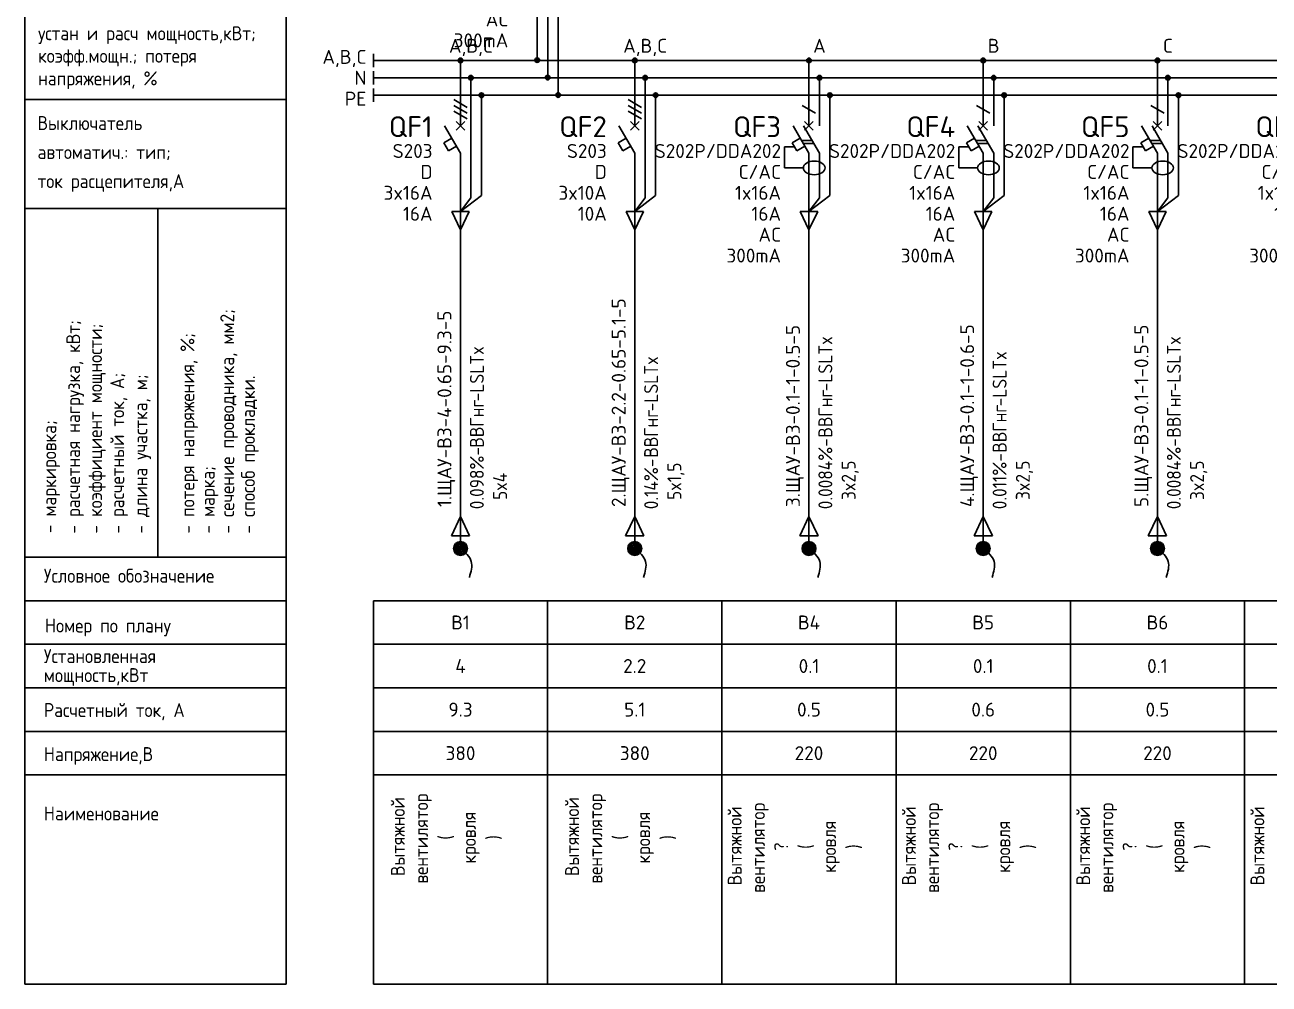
# Model space of a CAD drawing. Header units: millimetres. Extents: x -100 to 776, y -1250 to 875.
# Drawn here: x 0 to 178.5, y -1250 to -1112.4 of the extents above; entities that cross this region are included whole.
import ezdxf
from ezdxf.enums import TextEntityAlignment as Align

# ---------------------------------------------------------------- set-up
doc = ezdxf.new("R2010")
doc.units = ezdxf.units.MM
for name, color, linetype in [('Автомат защитный', 7, 'Continuous'), ('Принципиальная схема КТП -для ОДНОЛИНЕЙКИ', 7, 'Continuous'), ('ПРОВОДНИКИ', 7, 'Continuous'), ('ТЕРМОРЕЛЕ', 7, 'Continuous')]:
    doc.layers.add(name, color=color, linetype=linetype)
doc.layers.add('ЭС АВ', color=7, linetype='Continuous', lineweight=18)
doc.layers.add('ЭС рамка', color=7, linetype='Continuous', lineweight=18)
doc.styles.add('GOST A', font='isocpeur.ttf', dxfattribs={"width": 0.9})

# ---------------------------------------------------------------- blocks, each defined once
blk = doc.blocks.new('Table1')
at = {"lineweight": 30}
for p, q in [((37.5, 130), (37.5, 142.5)), ((37.5, 111.25), (37.5, 130)), ((37.5, 126.88), (0, 126.88)), ((0, 111.25), (0, 125.61)), ((0, 61.25), (0, 111.25)), ((0, 111.25), (37.5, 111.25)), ((37.5, 61.25), (0, 61.25)), ((37.5, 55), (0, 55)), ((37.5, 48.75), (0, 48.75)), ((37.5, 42.5), (0, 42.5)), ((37.5, 36.25), (0, 36.25)), ((37.5, 30), (0, 30))]:
    blk.add_line(p, q, dxfattribs=at)
at = {"layer": 'ЭС рамка', "lineweight": 30}
for p, q in [((0, 0), (0, 209.34)), ((37.5, 209.34), (37.5, 0)), ((19.09, 61.25), (19.09, 111.25)), ((37.5, 0), (0, 0))]:
    blk.add_line(p, q, dxfattribs=at)
at = {"layer": 'ЭС рамка', "style": 'GOST A', "width": 0.9}
for s, p in [('устан и расч мощность,кВт; ', (1.9, 135.39)), ('коэфф.мощн.; потеря ', (1.9, 132.16)), ('напряжения, %', (1.9, 128.92)), ('Выключатель', (1.81, 122.51)), ('автоматич.: тип;', (1.81, 118.35)), ('ток расцепителя,А', (1.81, 114.18)), ('Условное обозначение', (2.72, 57.58)), ('Номер по плану', (2.88, 50.43)), ('Установленная', (2.72, 46.05)), ('мощность,кВт', (2.72, 43.32)), ('Расчетный ток, А', (2.72, 38.31)), ('Напряжение,В', (2.72, 31.99)), ('Наименование', (2.72, 23.47))]:
    blk.add_text(s, height=2, dxfattribs=at).set_placement(p)
for s, p in [(' - сечение проводника, мм2;', (30.03, 63.48)), (' - расчетная нагрузка, кВт;', (7.93, 63.48)), (' - коэффициент мощности;', (11.07, 63.48)), (' - потеря напряжения, %%%;', (24.32, 63.48)), (' - расчетный ток, А;', (14.25, 63.48)), (' - длина участка, м;', (17.57, 63.48)), (' - способ прокладки.', (33.01, 63.48)), ('   - маркировка;', (4.5, 61.25)), (' - марка;', (27.23, 63.48))]:
    blk.add_text(s, height=2, rotation=90, dxfattribs=at).set_placement(p)
blk = doc.blocks.new('Start')
at = {"layer": 'ЭС рамка', "color": 7, "linetype": 'Continuous', "lineweight": 30}
blk.add_line((0, 3.46), (0, 1.54), dxfattribs=at)
at = {"layer": 'ЭС рамка', "color": 5, "linetype": 'Continuous', "lineweight": 30}
blk.add_line((0, 0.96), (0, -0.96), dxfattribs=at)
at = {"layer": 'ЭС рамка', "color": 94, "linetype": 'Continuous', "lineweight": 30, "ltscale": 50}
blk.add_line((0, -1.54), (0, -3.46), dxfattribs=at)
at = {"style": 'GOST A'}
blk.add_attdef('PHASE', text='', height=2, dxfattribs=at).set_placement((-1, 3), align=Align.MIDDLE_RIGHT)
at = {"layer": 'ЭС рамка', "color": 7, "linetype": 'Continuous', "lineweight": 18, "style": 'GOST A'}
blk.add_text('N', height=2, dxfattribs=at).set_placement((-1, 0), align=Align.MIDDLE_RIGHT)
at = {"layer": 'ЭС рамка', "color": 7, "linetype": 'Continuous', "lineweight": 18, "ltscale": 50, "style": 'GOST A'}
blk.add_text('РЕ', height=2, dxfattribs=at).set_placement((-1, -3), align=Align.MIDDLE_RIGHT)
blk = doc.blocks.new('*U20')
h = blk.add_hatch(color=256)
h.dxf.hatch_style = 1
edge = h.paths.add_edge_path()
edge.add_ellipse((-1.49, 2.53), major_axis=(0, 0.333), ratio=1, start_angle=0, end_angle=360)
h = blk.add_hatch(color=256)
h.dxf.hatch_style = 1
edge = h.paths.add_edge_path()
edge.add_ellipse((0.01, 0.03), major_axis=(0, 0.333), ratio=1, start_angle=0, end_angle=360, ccw=False)
h = blk.add_hatch(color=256)
h.dxf.hatch_style = 1
edge = h.paths.add_edge_path()
edge.add_ellipse((1.52, -2.47), major_axis=(0, 0.333), ratio=1, start_angle=0, end_angle=360, ccw=False)
at = {"lineweight": 30}
for p, q in [((-1.49, 66.87), (-1.49, 79.37)), ((-1.49, 66.87), (-1.49, 28.43)), ((0.01, 20.02), (0.01, 25.4)), ((-2.56, 17.94), (-1.06, 17.94)), ((-2.29, 17.47), (-0.79, 17.47)), ((0.01, 16.08), (0.01, 0.36))]:
    blk.add_line(p, q, dxfattribs=at)
for p, q in [((-1.49, 73.12), (45.66, 73.12)), ((-1.49, 54.15), (-1.49, 59.87)), ((-1.49, 54.15), (45.66, 54.15))]:
    blk.add_line(p, q)
at = {"layer": 'Автомат защитный', "lineweight": 30}
for p, q in [((-2.44, 24.62), (-0.53, 23.51)), ((-2.44, 23.78), (-0.53, 22.68)), ((-2.44, 22.95), (-0.53, 21.84)), ((-1.49, 16.08), (-3.76, 20.02)), ((0.01, 16.08), (-2.26, 20.02)), ((-3.89, 17.57), (-2.73, 18.23)), ((-3.55, 16.99), (-5, 16.99)), ((-5, 16.99), (-5, 14)), ((-3.22, 16.41), (-3.89, 17.57)), ((-2.07, 17.08), (-3.22, 16.41)), ((-5, 14), (-2.29, 14))]:
    blk.add_line(p, q, dxfattribs=at)
at = {"layer": 'Автомат защитный', "lineweight": 30, "extrusion": (0, 0, -1)}
blk.add_ellipse((-0.74, 14), major_axis=(1.55, 0), ratio=0.633538, start_param=-1.570796, end_param=4.712389, dxfattribs=at)
at = {"layer": 'ТЕРМОРЕЛЕ', "lineweight": 30}
blk.add_line((1.51, -2.14), (1.51, 25.18), dxfattribs=at)
blk.add_ellipse((-1.49, 2.53), major_axis=(0, 0.333), ratio=1, start_param=-1.570796, end_param=4.712389, dxfattribs=at)
at = {"layer": 'ТЕРМОРЕЛЕ', "lineweight": 30, "extrusion": (0, 0, -1)}
for centre in [(0.01, 0.03), (1.52, -2.47)]:
    blk.add_ellipse(centre, major_axis=(0, 0.333), ratio=1, start_param=-1.570796, end_param=4.712389, dxfattribs=at)
at = {"layer": 'ЭС АВ', "color": 7, "linetype": 'Continuous', "lineweight": 18}
for p, q in [((-2.37, 73.76), (-0.6, 72.47)), ((-2.37, 54.79), (-0.6, 53.5))]:
    blk.add_line(p, q, dxfattribs=at)
at = {"layer": 'ЭС АВ', "color": 7, "linetype": 'Continuous', "lineweight": 30}
for p, q in [((-1.49, 28.43), (-1.49, 20.02)), ((0.01, 25.4), (-1.49, 28.43)), ((-1.49, 28.43), (1.51, 25.18)), ((-1.49, 20.66), (-1.49, 20.04)), ((-1.49, 16.08), (-1.49, 2.86))]:
    blk.add_line(p, q, dxfattribs=at)
at = {"layer": 'ЭС АВ', "color": 7, "lineweight": 30}
for q in [(-2.11, 20.65), (-2.11, 19.4), (-0.86, 20.65), (-0.86, 19.4)]:
    blk.add_line((-1.49, 20.02), q, dxfattribs=at)
at = {"style": 'GOST A'}
for tag, p in [('LINE_C', (2.08, 76.2)), ('LINE_A', (1.92, 56.7)), ('LINE_B', (1.92, 51.84))]:
    blk.add_attdef(tag, text='', height=2.5, dxfattribs=at).set_placement(p, align=Align.MIDDLE_LEFT)
at = {"layer": 'Автомат защитный', "style": 'GOST A'}
for tag, height, p in [('PHASE', 2, (-5.64, 29.33)), ('NUMBER', 3, (-5.64, 24.25)), ('SWITCHTYPE', 2, (-5.64, 20.37)), ('SWITCHRELEASE', 2, (-5.64, 17.37)), ('SWITCHNOMINALCURRENT', 2, (-5.64, 14.37)), ('SWITCHRELEASECURRENT', 2, (-5.64, 11.37)), ('RCDTYPE', 2, (-5.64, 8.37)), ('RCDSETPOINT', 2, (-5.64, 5.37))]:
    blk.add_attdef(tag, text='', height=height, dxfattribs=at).set_placement(p, align=Align.MIDDLE_RIGHT)
blk = doc.blocks.new('*U27')
h = blk.add_hatch(color=256)
h.dxf.hatch_style = 1
edge = h.paths.add_edge_path()
edge.add_ellipse((12.5, 132.5), major_axis=(0, 0.333), ratio=1, start_angle=0, end_angle=360)
h = blk.add_hatch(color=256)
h.dxf.hatch_style = 1
edge = h.paths.add_edge_path()
edge.add_ellipse((14, 130), major_axis=(0, 0.333), ratio=1, start_angle=0, end_angle=360)
h = blk.add_hatch(color=256)
h.dxf.hatch_style = 1
edge = h.paths.add_edge_path()
edge.add_ellipse((15.5, 127.5), major_axis=(0, 0.333), ratio=1, start_angle=0, end_angle=360)
at = {"lineweight": 30}
for p, q in [((14, 129.67), (14, 123.11)), ((15.5, 127.17), (15.5, 113.13)), ((14, 123.11), (14, 112.8)), ((0, 55), (25, 55)), ((0, 55), (0, 0)), ((25, 55), (25, 0)), ((0, 48.75), (25, 48.75)), ((0, 42.5), (25, 42.5)), ((0, 36.25), (25, 36.25))]:
    blk.add_line(p, q, dxfattribs=at)
at = {"layer": 'Автомат защитный', "lineweight": 30}
for p, q in [((12.5, 123.11), (12.5, 132.17)), ((11.54, 126.87), (13.46, 125.76)), ((11.54, 126.04), (13.46, 124.93)), ((11.54, 125.2), (13.46, 124.09)), ((12.5, 119.17), (10.22, 123.11)), ((10.1, 120.66), (11.26, 121.32)), ((10.77, 119.5), (10.1, 120.66)), ((11.92, 120.17), (10.77, 119.5)), ((12.5, 108.54), (12.5, 119.17))]:
    blk.add_line(p, q, dxfattribs=at)
blk.add_ellipse((12.5, 132.5), major_axis=(0, 0.333), ratio=1, start_param=-1.570796, end_param=4.712389, dxfattribs=at)
at = {"layer": 'Принципиальная схема КТП -для ОДНОЛИНЕЙКИ', "lineweight": 30}
for p, q in [((12.5, 108.54), (12.5, 99.73)), ((11.19, 64.32), (12.5, 67.06)), ((12.5, 67.06), (13.81, 64.32)), ((13.81, 64.32), (11.19, 64.32)), ((12.5, 64.32), (12.5, 62.5))]:
    blk.add_line(p, q, dxfattribs=at)
at = {"layer": 'ПРОВОДНИКИ', "lineweight": 30}
for p, q in [((12.5, 110.81), (15.5, 113.13)), ((12.5, 110.81), (14, 112.8)), ((13.75, 110.81), (11.25, 110.81)), ((11.25, 110.81), (12.5, 108.2)), ((12.5, 108.2), (13.75, 110.81)), ((11.19, 64.31), (12.5, 67.06)), ((12.5, 67.06), (13.81, 64.31)), ((13.81, 64.31), (11.19, 64.31))]:
    blk.add_line(p, q, dxfattribs=at)
at = {"layer": 'ПРОВОДНИКИ', "lineweight": 30, "ltscale": 100}
blk.add_line((12.5, 99.73), (12.5, 64.32), dxfattribs=at)
at = {"layer": 'ПРОВОДНИКИ', "color": 7, "linetype": 'Continuous', "lineweight": 30}
for centre in [(14, 130), (15.5, 127.5), (15.5, 127.5)]:
    blk.add_ellipse(centre, major_axis=(0, 0.333), ratio=1, start_param=-1.570796, end_param=4.712389, dxfattribs=at)
at = {"layer": 'ЭС АВ', "color": 7, "lineweight": 30}
for q in [(11.88, 123.74), (13.12, 123.74), (11.88, 122.49), (13.12, 122.49)]:
    blk.add_line((12.5, 123.11), q, dxfattribs=at)
at = {"layer": 'ЭС рамка', "color": 7, "linetype": 'Continuous', "lineweight": 30}
for p, q in [((0, 132.5), (12.17, 132.5)), ((12.83, 132.5), (25, 132.5))]:
    blk.add_line(p, q, dxfattribs=at)
at = {"layer": 'ЭС рамка', "color": 5, "linetype": 'Continuous', "lineweight": 30}
for p, q in [((0, 130), (13.67, 130)), ((14.33, 130), (25, 130))]:
    blk.add_line(p, q, dxfattribs=at)
at = {"layer": 'ЭС рамка', "color": 94, "linetype": 'Continuous', "lineweight": 30}
for p, q in [((0, 127.5), (15.17, 127.5)), ((15.83, 127.5), (25, 127.5))]:
    blk.add_line(p, q, dxfattribs=at)
at = {"layer": 'ЭС рамка', "lineweight": 30}
for p, q in [((25, 30), (0, 30)), ((25, 0), (0, 0))]:
    blk.add_line(p, q, dxfattribs=at)
at = {"style": 'GOST A'}
for tag, p in [('LABEL', (12.5, 51.88)), ('INSTALLEDPOWER', (12.5, 45.63)), ('CURRENT', (12.5, 39.37)), ('VOLTAGE', (12.5, 33.13))]:
    blk.add_attdef(tag, text='', height=2, dxfattribs=at).set_placement(p, align=Align.MIDDLE_CENTER)
blk.add_attdef('TEXT', text='', height=2, rotation=90, dxfattribs=at).set_placement((12.5, 15), align=Align.MIDDLE_CENTER)
at = {"layer": 'Автомат защитный', "style": 'GOST A'}
blk.add_attdef('PHASE', text='', height=2, dxfattribs=at).set_placement((14, 134.59), align=Align.MIDDLE_CENTER)
for tag, height, p in [('NUMBER', 3, (8.49, 122.99)), ('SWITCHTYPE', 2, (8.49, 119.5)), ('SWITCHRELEASE', 2, (8.49, 116.5)), ('SWITCHNOMINALCURRENT', 2, (8.49, 113.5)), ('SWITCHRELEASECURRENT', 2, (8.49, 110.5)), ('RCDTYPE', 2, (8.49, 107.5)), ('RCDSETPOINT', 2, (8.49, 104.5))]:
    blk.add_attdef(tag, text='', height=height, dxfattribs=at).set_placement(p, align=Align.MIDDLE_RIGHT)
blk.add_attdef('LINE_A', text='', height=2, rotation=90, dxfattribs=at).set_placement((10.19, 68.43), align=Align.MIDDLE_LEFT)
blk.add_attdef('LINE_B', text='', height=2, rotation=90, dxfattribs=at).set_placement((13.85, 68.43), align=Align.TOP_LEFT)
blk = doc.blocks.new('*U22')
at = {"linetype": 'ByBlock', "lineweight": 30}
h = blk.add_hatch(color=256, dxfattribs=at)
h.paths.add_polyline_path([(-0.4, 0.9, -0.414214), (0.92, 0.37), (0, -0.02)])
h.paths.add_polyline_path([(0.92, 0.37, -0.101228), (1, -0.02, -0.30039), (0.39, -0.94), (0, -0.02)])
h.paths.add_polyline_path([(-0.4, 0.9), (0.39, -0.94, -0.538), (-1, -0.02, -0.30039)])
blk.add_circle((0, -0.02), 1, dxfattribs=at)
blk.add_spline([(0, 0), (1.55, -1.88), (1.27, -4.16)], degree=3, dxfattribs=at)
blk = doc.blocks.new('*U23')
h = blk.add_hatch(color=256)
h.dxf.hatch_style = 1
edge = h.paths.add_edge_path()
edge.add_ellipse((12.5, 132.5), major_axis=(0, 0.333), ratio=1, start_angle=0, end_angle=360)
h = blk.add_hatch(color=256)
h.dxf.hatch_style = 1
edge = h.paths.add_edge_path()
edge.add_ellipse((14, 130), major_axis=(0, 0.333), ratio=1, start_angle=0, end_angle=360)
h = blk.add_hatch(color=256)
h.dxf.hatch_style = 1
edge = h.paths.add_edge_path()
edge.add_ellipse((15.5, 127.5), major_axis=(0, 0.333), ratio=1, start_angle=0, end_angle=360)
at = {"lineweight": 30}
for p, q in [((14, 129.67), (14, 123.11)), ((15.5, 127.17), (15.5, 113.13)), ((11.44, 121), (12.94, 121)), ((11.68, 120.58), (13.18, 120.58)), ((14, 119.17), (14, 112.8)), ((0, 55), (25, 55)), ((0, 55), (0, 0)), ((25, 55), (25, 0)), ((0, 48.75), (25, 48.75)), ((0, 42.5), (25, 42.5)), ((0, 36.25), (25, 36.25))]:
    blk.add_line(p, q, dxfattribs=at)
at = {"layer": 'Автомат защитный', "lineweight": 30}
for p, q in [((12.5, 123.11), (12.5, 132.17)), ((11.54, 126.04), (13.46, 124.93)), ((12.5, 119.17), (10.22, 123.11)), ((14, 119.17), (11.72, 123.11)), ((10.43, 120.08), (8.99, 120.08)), ((8.99, 120.08), (8.99, 117.08)), ((10.1, 120.66), (11.26, 121.32)), ((10.77, 119.5), (10.1, 120.66)), ((11.92, 120.17), (10.77, 119.5)), ((12.5, 108.54), (12.5, 119.17)), ((8.99, 117.08), (11.7, 117.08))]:
    blk.add_line(p, q, dxfattribs=at)
blk.add_ellipse((12.5, 132.5), major_axis=(0, 0.333), ratio=1, start_param=-1.570796, end_param=4.712389, dxfattribs=at)
at = {"layer": 'Автомат защитный', "lineweight": 30, "extrusion": (0, 0, -1)}
blk.add_ellipse((13.25, 117.08), major_axis=(1.55, 0), ratio=0.633538, start_param=-1.570796, end_param=4.712389, dxfattribs=at)
at = {"layer": 'Принципиальная схема КТП -для ОДНОЛИНЕЙКИ', "lineweight": 30}
for p, q in [((12.5, 108.54), (12.5, 99.73)), ((11.19, 64.32), (12.5, 67.06)), ((12.5, 67.06), (13.81, 64.32)), ((13.81, 64.32), (11.19, 64.32)), ((12.5, 64.32), (12.5, 62.5))]:
    blk.add_line(p, q, dxfattribs=at)
at = {"layer": 'ПРОВОДНИКИ', "lineweight": 30}
for p, q in [((12.5, 110.81), (15.5, 113.13)), ((12.5, 110.81), (14, 112.8)), ((13.75, 110.81), (11.25, 110.81)), ((11.25, 110.81), (12.5, 108.2)), ((12.5, 108.2), (13.75, 110.81)), ((11.19, 64.31), (12.5, 67.06)), ((12.5, 67.06), (13.81, 64.31)), ((13.81, 64.31), (11.19, 64.31))]:
    blk.add_line(p, q, dxfattribs=at)
at = {"layer": 'ПРОВОДНИКИ', "lineweight": 30, "ltscale": 100}
blk.add_line((12.5, 99.73), (12.5, 64.32), dxfattribs=at)
at = {"layer": 'ПРОВОДНИКИ', "color": 7, "linetype": 'Continuous', "lineweight": 30}
for centre in [(14, 130), (15.5, 127.5), (15.5, 127.5)]:
    blk.add_ellipse(centre, major_axis=(0, 0.333), ratio=1, start_param=-1.570796, end_param=4.712389, dxfattribs=at)
at = {"layer": 'ЭС АВ', "color": 7, "lineweight": 30}
for q in [(11.88, 123.74), (13.12, 123.74), (11.88, 122.49), (13.12, 122.49)]:
    blk.add_line((12.5, 123.11), q, dxfattribs=at)
at = {"layer": 'ЭС рамка', "color": 7, "linetype": 'Continuous', "lineweight": 30}
for p, q in [((0, 132.5), (12.17, 132.5)), ((12.83, 132.5), (25, 132.5))]:
    blk.add_line(p, q, dxfattribs=at)
at = {"layer": 'ЭС рамка', "color": 5, "linetype": 'Continuous', "lineweight": 30}
for p, q in [((0, 130), (13.67, 130)), ((14.33, 130), (25, 130))]:
    blk.add_line(p, q, dxfattribs=at)
at = {"layer": 'ЭС рамка', "color": 94, "linetype": 'Continuous', "lineweight": 30}
for p, q in [((0, 127.5), (15.17, 127.5)), ((15.83, 127.5), (25, 127.5))]:
    blk.add_line(p, q, dxfattribs=at)
at = {"layer": 'ЭС рамка', "lineweight": 30}
for p, q in [((25, 30), (0, 30)), ((25, 0), (0, 0))]:
    blk.add_line(p, q, dxfattribs=at)
at = {"style": 'GOST A'}
for tag, p in [('LABEL', (12.5, 51.88)), ('INSTALLEDPOWER', (12.5, 45.63)), ('CURRENT', (12.5, 39.37)), ('VOLTAGE', (12.5, 33.13))]:
    blk.add_attdef(tag, text='', height=2, dxfattribs=at).set_placement(p, align=Align.MIDDLE_CENTER)
blk.add_attdef('TEXT', text='', height=2, rotation=90, dxfattribs=at).set_placement((12.5, 15), align=Align.MIDDLE_CENTER)
at = {"layer": 'Автомат защитный', "style": 'GOST A'}
blk.add_attdef('PHASE', text='', height=2, dxfattribs=at).set_placement((14, 134.59), align=Align.MIDDLE_CENTER)
for tag, height, p in [('NUMBER', 3, (8.49, 122.99)), ('SWITCHTYPE', 2, (8.49, 119.5)), ('SWITCHRELEASE', 2, (8.49, 116.5)), ('SWITCHNOMINALCURRENT', 2, (8.49, 113.5)), ('SWITCHRELEASECURRENT', 2, (8.49, 110.5)), ('RCDTYPE', 2, (8.49, 107.5)), ('RCDSETPOINT', 2, (8.49, 104.5))]:
    blk.add_attdef(tag, text='', height=height, dxfattribs=at).set_placement(p, align=Align.MIDDLE_RIGHT)
blk.add_attdef('LINE_A', text='', height=2, rotation=90, dxfattribs=at).set_placement((10.19, 68.43), align=Align.MIDDLE_LEFT)
blk.add_attdef('LINE_B', text='', height=2, rotation=90, dxfattribs=at).set_placement((13.85, 68.43), align=Align.TOP_LEFT)

msp = doc.modelspace()

# ---------------------------------------------------------------- block references
at = {"lineweight": 0}
for name, p in [('Table1', (0, -1250)), ('*U22', (62.5, -1187.5)), ('*U22', (87.5, -1187.5)), ('*U22', (112.5, -1187.5)), ('*U22', (137.5, -1187.5)), ('*U22', (162.5, -1187.5))]:
    msp.add_blockref(name, p, dxfattribs=at)
for name, p, values in [('*U20', (75, -1120), {'PHASE': 'A,B,C', 'NUMBER': '1Q2', 'SWITCHTYPE': 'S202P/DDA202', 'SWITCHRELEASE': 'D/AC', 'SWITCHNOMINALCURRENT': '4x20А', 'SWITCHRELEASECURRENT': '20А', 'RCDSETPOINT': '300mA', 'RCDTYPE': 'AC', 'LINE_B': '0%-ВВГнг-LSLTx ^J 5x4', 'LINE_A': '1.7-А3/2ГРЩ--1--35'}), ('Start', (50, -1120), {'PHASE': 'A,B,C'})]:
    msp.add_blockref(name, p, dxfattribs=at).add_auto_attribs(values)
ref = msp.add_blockref('*U27', (50, -1250), dxfattribs=at)
ref.add_attrib('LABEL', 'В1', dxfattribs={"height": 2, "style": 'GOST A'}).set_placement((62.5, -1198.125), align=Align.MIDDLE_CENTER)
ref.add_attrib('INSTALLEDPOWER', '4', dxfattribs={"height": 2, "style": 'GOST A'}).set_placement((62.5, -1204.375), align=Align.MIDDLE_CENTER)
ref.add_attrib('CURRENT', '9.3', dxfattribs={"height": 2, "style": 'GOST A'}).set_placement((62.5, -1210.625), align=Align.MIDDLE_CENTER)
ref.add_attrib('VOLTAGE', '380', dxfattribs={"height": 2, "style": 'GOST A'}).set_placement((62.5, -1216.875), align=Align.MIDDLE_CENTER)
ref.add_attrib('LINE_A', '1.ЩАУ-В3-4-0.65-9.3-5', dxfattribs={"layer": 'Автомат защитный', "height": 2, "rotation": 90, "style": 'GOST A'}).set_placement((60.194, -1181.572), align=Align.MIDDLE_LEFT)
ref.add_attrib('LINE_B_001', '0.098%%%-', (65.852, -1181.881), dxfattribs={"layer": 'Автомат защитный', "height": 2, "rotation": 90, "style": 'GOST A', "width": 0.9})
ref.add_attrib('PHASE', 'A,B,C', dxfattribs={"layer": 'Автомат защитный', "height": 2, "style": 'GOST A'}).set_placement((64, -1115.409), align=Align.MIDDLE_CENTER)
ref.add_attrib('NUMBER', 'QF1', dxfattribs={"layer": 'Автомат защитный', "height": 3, "style": 'GOST A'}).set_placement((58.489, -1127.013), align=Align.MIDDLE_RIGHT)
ref.add_attrib('SWITCHTYPE', 'S203', dxfattribs={"layer": 'Автомат защитный', "height": 2, "style": 'GOST A'}).set_placement((58.489, -1130.5), align=Align.MIDDLE_RIGHT)
ref.add_attrib('SWITCHRELEASE', 'D', dxfattribs={"layer": 'Автомат защитный', "height": 2, "style": 'GOST A'}).set_placement((58.489, -1133.5), align=Align.MIDDLE_RIGHT)
ref.add_attrib('SWITCHNOMINALCURRENT', '3x16А', dxfattribs={"layer": 'Автомат защитный', "height": 2, "style": 'GOST A'}).set_placement((58.489, -1136.5), align=Align.MIDDLE_RIGHT)
ref.add_attrib('SWITCHRELEASECURRENT', '16А', dxfattribs={"layer": 'Автомат защитный', "height": 2, "style": 'GOST A'}).set_placement((58.489, -1139.5), align=Align.MIDDLE_RIGHT)
ref.add_attrib('TEXT_001', 'Вытяжной', (54.51, -1234.516), dxfattribs={"height": 2, "rotation": 90, "style": 'GOST A', "width": 0.9})
ref.add_attrib('LINE_B_002', 'ВВГнг', (65.852, -1173.061), dxfattribs={"layer": 'Автомат защитный', "height": 2, "rotation": 90, "style": 'GOST A', "width": 0.9})
ref.add_attrib('LINE_B_003', '-LSLTx', (65.852, -1166.401), dxfattribs={"layer": 'Автомат защитный', "height": 2, "rotation": 90, "style": 'GOST A', "width": 0.9})
ref.add_attrib('LINE_B_004', ' 5x4', (69.185, -1181.701), dxfattribs={"layer": 'Автомат защитный', "height": 2, "rotation": 90, "style": 'GOST A', "width": 0.9})
ref.add_attrib('TEXT_002', 'вентилятор', (57.844, -1235.596), dxfattribs={"height": 2, "rotation": 90, "style": 'GOST A', "width": 0.9})
ref.add_attrib('TEXT_003', '(', (61.377, -1229.296), dxfattribs={"height": 2, "rotation": 90, "style": 'GOST A', "width": 0.9})
ref.add_attrib('TEXT_004', 'кровля', (64.71, -1232.716), dxfattribs={"height": 2, "rotation": 90, "style": 'GOST A', "width": 0.9})
ref.add_attrib('TEXT_005', ')', (68.244, -1229.296), dxfattribs={"height": 2, "rotation": 90, "style": 'GOST A', "width": 0.9})
ref = msp.add_blockref('*U27', (75, -1250), dxfattribs=at)
ref.add_attrib('LABEL', 'В2', dxfattribs={"height": 2, "style": 'GOST A'}).set_placement((87.5, -1198.125), align=Align.MIDDLE_CENTER)
ref.add_attrib('INSTALLEDPOWER', '2.2', dxfattribs={"height": 2, "style": 'GOST A'}).set_placement((87.5, -1204.375), align=Align.MIDDLE_CENTER)
ref.add_attrib('CURRENT', '5.1', dxfattribs={"height": 2, "style": 'GOST A'}).set_placement((87.5, -1210.625), align=Align.MIDDLE_CENTER)
ref.add_attrib('VOLTAGE', '380', dxfattribs={"height": 2, "style": 'GOST A'}).set_placement((87.5, -1216.875), align=Align.MIDDLE_CENTER)
ref.add_attrib('LINE_A', '2.ЩАУ-В3-2.2-0.65-5.1-5', dxfattribs={"layer": 'Автомат защитный', "height": 2, "rotation": 90, "style": 'GOST A'}).set_placement((85.194, -1181.572), align=Align.MIDDLE_LEFT)
ref.add_attrib('LINE_B_001', '0.14%%%-', (90.852, -1181.881), dxfattribs={"layer": 'Автомат защитный', "height": 2, "rotation": 90, "style": 'GOST A', "width": 0.9})
ref.add_attrib('PHASE', 'A,B,C', dxfattribs={"layer": 'Автомат защитный', "height": 2, "style": 'GOST A'}).set_placement((89, -1115.409), align=Align.MIDDLE_CENTER)
ref.add_attrib('NUMBER', 'QF2', dxfattribs={"layer": 'Автомат защитный', "height": 3, "style": 'GOST A'}).set_placement((83.489, -1127.013), align=Align.MIDDLE_RIGHT)
ref.add_attrib('SWITCHTYPE', 'S203', dxfattribs={"layer": 'Автомат защитный', "height": 2, "style": 'GOST A'}).set_placement((83.489, -1130.5), align=Align.MIDDLE_RIGHT)
ref.add_attrib('SWITCHRELEASE', 'D', dxfattribs={"layer": 'Автомат защитный', "height": 2, "style": 'GOST A'}).set_placement((83.489, -1133.5), align=Align.MIDDLE_RIGHT)
ref.add_attrib('SWITCHNOMINALCURRENT', '3x10А', dxfattribs={"layer": 'Автомат защитный', "height": 2, "style": 'GOST A'}).set_placement((83.489, -1136.5), align=Align.MIDDLE_RIGHT)
ref.add_attrib('SWITCHRELEASECURRENT', '10А', dxfattribs={"layer": 'Автомат защитный', "height": 2, "style": 'GOST A'}).set_placement((83.489, -1139.5), align=Align.MIDDLE_RIGHT)
ref.add_attrib('TEXT_001', 'Вытяжной', (79.51, -1234.516), dxfattribs={"height": 2, "rotation": 90, "style": 'GOST A', "width": 0.9})
ref.add_attrib('LINE_B_002', 'ВВГнг', (90.852, -1174.501), dxfattribs={"layer": 'Автомат защитный', "height": 2, "rotation": 90, "style": 'GOST A', "width": 0.9})
ref.add_attrib('LINE_B_003', '-LSLTx', (90.852, -1167.841), dxfattribs={"layer": 'Автомат защитный', "height": 2, "rotation": 90, "style": 'GOST A', "width": 0.9})
ref.add_attrib('LINE_B_004', ' 5x1,5', (94.185, -1181.701), dxfattribs={"layer": 'Автомат защитный', "height": 2, "rotation": 90, "style": 'GOST A', "width": 0.9})
ref.add_attrib('TEXT_002', 'вентилятор', (82.844, -1235.596), dxfattribs={"height": 2, "rotation": 90, "style": 'GOST A', "width": 0.9})
ref.add_attrib('TEXT_003', '(', (86.377, -1229.296), dxfattribs={"height": 2, "rotation": 90, "style": 'GOST A', "width": 0.9})
ref.add_attrib('TEXT_004', 'кровля', (89.71, -1232.716), dxfattribs={"height": 2, "rotation": 90, "style": 'GOST A', "width": 0.9})
ref.add_attrib('TEXT_005', ')', (93.244, -1229.296), dxfattribs={"height": 2, "rotation": 90, "style": 'GOST A', "width": 0.9})
ref = msp.add_blockref('*U23', (100, -1250), dxfattribs=at)
ref.add_attrib('LABEL', 'В4', dxfattribs={"height": 2, "style": 'GOST A'}).set_placement((112.5, -1198.125), align=Align.MIDDLE_CENTER)
ref.add_attrib('INSTALLEDPOWER', '0.1', dxfattribs={"height": 2, "style": 'GOST A'}).set_placement((112.5, -1204.375), align=Align.MIDDLE_CENTER)
ref.add_attrib('CURRENT', '0.5', dxfattribs={"height": 2, "style": 'GOST A'}).set_placement((112.5, -1210.625), align=Align.MIDDLE_CENTER)
ref.add_attrib('VOLTAGE', '220', dxfattribs={"height": 2, "style": 'GOST A'}).set_placement((112.5, -1216.875), align=Align.MIDDLE_CENTER)
ref.add_attrib('LINE_A', '3.ЩАУ-В3-0.1-1-0.5-5', dxfattribs={"layer": 'Автомат защитный', "height": 2, "rotation": 90, "style": 'GOST A'}).set_placement((110.194, -1181.572), align=Align.MIDDLE_LEFT)
ref.add_attrib('LINE_B_001', '0.0084%%%-', (115.852, -1181.881), dxfattribs={"layer": 'Автомат защитный', "height": 2, "rotation": 90, "style": 'GOST A', "width": 0.9})
ref.add_attrib('PHASE', 'A', dxfattribs={"layer": 'Автомат защитный', "height": 2, "style": 'GOST A'}).set_placement((114, -1115.409), align=Align.MIDDLE_CENTER)
ref.add_attrib('NUMBER', 'QF3', dxfattribs={"layer": 'Автомат защитный', "height": 3, "style": 'GOST A'}).set_placement((108.489, -1127.013), align=Align.MIDDLE_RIGHT)
ref.add_attrib('SWITCHTYPE', 'S202P/DDA202', dxfattribs={"layer": 'Автомат защитный', "height": 2, "style": 'GOST A'}).set_placement((108.489, -1130.5), align=Align.MIDDLE_RIGHT)
ref.add_attrib('SWITCHRELEASE', 'С/AC', dxfattribs={"layer": 'Автомат защитный', "height": 2, "style": 'GOST A'}).set_placement((108.489, -1133.5), align=Align.MIDDLE_RIGHT)
ref.add_attrib('SWITCHNOMINALCURRENT', '1x16А', dxfattribs={"layer": 'Автомат защитный', "height": 2, "style": 'GOST A'}).set_placement((108.489, -1136.5), align=Align.MIDDLE_RIGHT)
ref.add_attrib('SWITCHRELEASECURRENT', '16А', dxfattribs={"layer": 'Автомат защитный', "height": 2, "style": 'GOST A'}).set_placement((108.489, -1139.5), align=Align.MIDDLE_RIGHT)
ref.add_attrib('RCDSETPOINT', '300mA', dxfattribs={"layer": 'Автомат защитный', "height": 2, "style": 'GOST A'}).set_placement((108.489, -1145.5), align=Align.MIDDLE_RIGHT)
ref.add_attrib('RCDTYPE', 'AC', dxfattribs={"layer": 'Автомат защитный', "height": 2, "style": 'GOST A'}).set_placement((108.489, -1142.5), align=Align.MIDDLE_RIGHT)
ref.add_attrib('TEXT_001', 'Вытяжной', (102.844, -1235.834), dxfattribs={"height": 2, "rotation": 90, "style": 'GOST A', "width": 0.9})
ref.add_attrib('LINE_B_002', 'ВВГнг', (115.852, -1171.621), dxfattribs={"layer": 'Автомат защитный', "height": 2, "rotation": 90, "style": 'GOST A', "width": 0.9})
ref.add_attrib('LINE_B_003', '-LSLTx', (115.852, -1164.961), dxfattribs={"layer": 'Автомат защитный', "height": 2, "rotation": 90, "style": 'GOST A', "width": 0.9})
ref.add_attrib('LINE_B_004', ' 3x2,5', (119.185, -1181.701), dxfattribs={"layer": 'Автомат защитный', "height": 2, "rotation": 90, "style": 'GOST A', "width": 0.9})
ref.add_attrib('TEXT_002', 'вентилятор', (106.177, -1236.914), dxfattribs={"height": 2, "rotation": 90, "style": 'GOST A', "width": 0.9})
ref.add_attrib('TEXT_003', '?', (109.51, -1230.884), dxfattribs={"height": 2, "rotation": 90, "style": 'GOST A', "width": 0.9})
ref.add_attrib('TEXT_004', '(', (113.044, -1230.614), dxfattribs={"height": 2, "rotation": 90, "style": 'GOST A', "width": 0.9})
ref.add_attrib('TEXT_005', 'кровля', (116.377, -1234.034), dxfattribs={"height": 2, "rotation": 90, "style": 'GOST A', "width": 0.9})
ref.add_attrib('TEXT_006', ')', (119.91, -1230.614), dxfattribs={"height": 2, "rotation": 90, "style": 'GOST A', "width": 0.9})
ref = msp.add_blockref('*U23', (125, -1250), dxfattribs=at)
ref.add_attrib('LABEL', 'В5', dxfattribs={"height": 2, "style": 'GOST A'}).set_placement((137.5, -1198.125), align=Align.MIDDLE_CENTER)
ref.add_attrib('INSTALLEDPOWER', '0.1', dxfattribs={"height": 2, "style": 'GOST A'}).set_placement((137.5, -1204.375), align=Align.MIDDLE_CENTER)
ref.add_attrib('CURRENT', '0.6', dxfattribs={"height": 2, "style": 'GOST A'}).set_placement((137.5, -1210.625), align=Align.MIDDLE_CENTER)
ref.add_attrib('VOLTAGE', '220', dxfattribs={"height": 2, "style": 'GOST A'}).set_placement((137.5, -1216.875), align=Align.MIDDLE_CENTER)
ref.add_attrib('LINE_A', '4.ЩАУ-В3-0.1-1-0.6-5', dxfattribs={"layer": 'Автомат защитный', "height": 2, "rotation": 90, "style": 'GOST A'}).set_placement((135.194, -1181.572), align=Align.MIDDLE_LEFT)
ref.add_attrib('LINE_B_001', '0.011%%%-', (140.852, -1181.881), dxfattribs={"layer": 'Автомат защитный', "height": 2, "rotation": 90, "style": 'GOST A', "width": 0.9})
ref.add_attrib('PHASE', 'B', dxfattribs={"layer": 'Автомат защитный', "height": 2, "style": 'GOST A'}).set_placement((139, -1115.409), align=Align.MIDDLE_CENTER)
ref.add_attrib('NUMBER', 'QF4', dxfattribs={"layer": 'Автомат защитный', "height": 3, "style": 'GOST A'}).set_placement((133.489, -1127.013), align=Align.MIDDLE_RIGHT)
ref.add_attrib('SWITCHTYPE', 'S202P/DDA202', dxfattribs={"layer": 'Автомат защитный', "height": 2, "style": 'GOST A'}).set_placement((133.489, -1130.5), align=Align.MIDDLE_RIGHT)
ref.add_attrib('SWITCHRELEASE', 'С/AC', dxfattribs={"layer": 'Автомат защитный', "height": 2, "style": 'GOST A'}).set_placement((133.489, -1133.5), align=Align.MIDDLE_RIGHT)
ref.add_attrib('SWITCHNOMINALCURRENT', '1x16А', dxfattribs={"layer": 'Автомат защитный', "height": 2, "style": 'GOST A'}).set_placement((133.489, -1136.5), align=Align.MIDDLE_RIGHT)
ref.add_attrib('SWITCHRELEASECURRENT', '16А', dxfattribs={"layer": 'Автомат защитный', "height": 2, "style": 'GOST A'}).set_placement((133.489, -1139.5), align=Align.MIDDLE_RIGHT)
ref.add_attrib('RCDSETPOINT', '300mA', dxfattribs={"layer": 'Автомат защитный', "height": 2, "style": 'GOST A'}).set_placement((133.489, -1145.5), align=Align.MIDDLE_RIGHT)
ref.add_attrib('RCDTYPE', 'AC', dxfattribs={"layer": 'Автомат защитный', "height": 2, "style": 'GOST A'}).set_placement((133.489, -1142.5), align=Align.MIDDLE_RIGHT)
ref.add_attrib('TEXT_001', 'Вытяжной', (127.844, -1235.834), dxfattribs={"height": 2, "rotation": 90, "style": 'GOST A', "width": 0.9})
ref.add_attrib('LINE_B_002', 'ВВГнг', (140.852, -1173.781), dxfattribs={"layer": 'Автомат защитный', "height": 2, "rotation": 90, "style": 'GOST A', "width": 0.9})
ref.add_attrib('LINE_B_003', '-LSLTx', (140.852, -1167.121), dxfattribs={"layer": 'Автомат защитный', "height": 2, "rotation": 90, "style": 'GOST A', "width": 0.9})
ref.add_attrib('LINE_B_004', ' 3x2,5', (144.185, -1181.701), dxfattribs={"layer": 'Автомат защитный', "height": 2, "rotation": 90, "style": 'GOST A', "width": 0.9})
ref.add_attrib('TEXT_002', 'вентилятор', (131.177, -1236.914), dxfattribs={"height": 2, "rotation": 90, "style": 'GOST A', "width": 0.9})
ref.add_attrib('TEXT_003', '?', (134.51, -1230.884), dxfattribs={"height": 2, "rotation": 90, "style": 'GOST A', "width": 0.9})
ref.add_attrib('TEXT_004', '(', (138.044, -1230.614), dxfattribs={"height": 2, "rotation": 90, "style": 'GOST A', "width": 0.9})
ref.add_attrib('TEXT_005', 'кровля', (141.377, -1234.034), dxfattribs={"height": 2, "rotation": 90, "style": 'GOST A', "width": 0.9})
ref.add_attrib('TEXT_006', ')', (144.91, -1230.614), dxfattribs={"height": 2, "rotation": 90, "style": 'GOST A', "width": 0.9})
ref = msp.add_blockref('*U23', (150, -1250), dxfattribs=at)
ref.add_attrib('LABEL', 'В6', dxfattribs={"height": 2, "style": 'GOST A'}).set_placement((162.5, -1198.125), align=Align.MIDDLE_CENTER)
ref.add_attrib('INSTALLEDPOWER', '0.1', dxfattribs={"height": 2, "style": 'GOST A'}).set_placement((162.5, -1204.375), align=Align.MIDDLE_CENTER)
ref.add_attrib('CURRENT', '0.5', dxfattribs={"height": 2, "style": 'GOST A'}).set_placement((162.5, -1210.625), align=Align.MIDDLE_CENTER)
ref.add_attrib('VOLTAGE', '220', dxfattribs={"height": 2, "style": 'GOST A'}).set_placement((162.5, -1216.875), align=Align.MIDDLE_CENTER)
ref.add_attrib('LINE_A', '5.ЩАУ-В3-0.1-1-0.5-5', dxfattribs={"layer": 'Автомат защитный', "height": 2, "rotation": 90, "style": 'GOST A'}).set_placement((160.194, -1181.572), align=Align.MIDDLE_LEFT)
ref.add_attrib('LINE_B_001', '0.0084%%%-', (165.852, -1181.881), dxfattribs={"layer": 'Автомат защитный', "height": 2, "rotation": 90, "style": 'GOST A', "width": 0.9})
ref.add_attrib('PHASE', 'C', dxfattribs={"layer": 'Автомат защитный', "height": 2, "style": 'GOST A'}).set_placement((164, -1115.409), align=Align.MIDDLE_CENTER)
ref.add_attrib('NUMBER', 'QF5', dxfattribs={"layer": 'Автомат защитный', "height": 3, "style": 'GOST A'}).set_placement((158.489, -1127.013), align=Align.MIDDLE_RIGHT)
ref.add_attrib('SWITCHTYPE', 'S202P/DDA202', dxfattribs={"layer": 'Автомат защитный', "height": 2, "style": 'GOST A'}).set_placement((158.489, -1130.5), align=Align.MIDDLE_RIGHT)
ref.add_attrib('SWITCHRELEASE', 'С/AC', dxfattribs={"layer": 'Автомат защитный', "height": 2, "style": 'GOST A'}).set_placement((158.489, -1133.5), align=Align.MIDDLE_RIGHT)
ref.add_attrib('SWITCHNOMINALCURRENT', '1x16А', dxfattribs={"layer": 'Автомат защитный', "height": 2, "style": 'GOST A'}).set_placement((158.489, -1136.5), align=Align.MIDDLE_RIGHT)
ref.add_attrib('SWITCHRELEASECURRENT', '16А', dxfattribs={"layer": 'Автомат защитный', "height": 2, "style": 'GOST A'}).set_placement((158.489, -1139.5), align=Align.MIDDLE_RIGHT)
ref.add_attrib('RCDSETPOINT', '300mA', dxfattribs={"layer": 'Автомат защитный', "height": 2, "style": 'GOST A'}).set_placement((158.489, -1145.5), align=Align.MIDDLE_RIGHT)
ref.add_attrib('RCDTYPE', 'AC', dxfattribs={"layer": 'Автомат защитный', "height": 2, "style": 'GOST A'}).set_placement((158.489, -1142.5), align=Align.MIDDLE_RIGHT)
ref.add_attrib('TEXT_001', 'Вытяжной', (152.844, -1235.834), dxfattribs={"height": 2, "rotation": 90, "style": 'GOST A', "width": 0.9})
ref.add_attrib('LINE_B_002', 'ВВГнг', (165.852, -1171.621), dxfattribs={"layer": 'Автомат защитный', "height": 2, "rotation": 90, "style": 'GOST A', "width": 0.9})
ref.add_attrib('LINE_B_003', '-LSLTx', (165.852, -1164.961), dxfattribs={"layer": 'Автомат защитный', "height": 2, "rotation": 90, "style": 'GOST A', "width": 0.9})
ref.add_attrib('LINE_B_004', ' 3x2,5', (169.185, -1181.701), dxfattribs={"layer": 'Автомат защитный', "height": 2, "rotation": 90, "style": 'GOST A', "width": 0.9})
ref.add_attrib('TEXT_002', 'вентилятор', (156.177, -1236.914), dxfattribs={"height": 2, "rotation": 90, "style": 'GOST A', "width": 0.9})
ref.add_attrib('TEXT_003', '?', (159.51, -1230.884), dxfattribs={"height": 2, "rotation": 90, "style": 'GOST A', "width": 0.9})
ref.add_attrib('TEXT_004', '(', (163.044, -1230.614), dxfattribs={"height": 2, "rotation": 90, "style": 'GOST A', "width": 0.9})
ref.add_attrib('TEXT_005', 'кровля', (166.377, -1234.034), dxfattribs={"height": 2, "rotation": 90, "style": 'GOST A', "width": 0.9})
ref.add_attrib('TEXT_006', ')', (169.91, -1230.614), dxfattribs={"height": 2, "rotation": 90, "style": 'GOST A', "width": 0.9})
ref = msp.add_blockref('*U23', (175, -1250), dxfattribs=at)
ref.add_attrib('LABEL', 'В7', dxfattribs={"height": 2, "style": 'GOST A'}).set_placement((187.5, -1198.125), align=Align.MIDDLE_CENTER)
ref.add_attrib('INSTALLEDPOWER', '0.4', dxfattribs={"height": 2, "style": 'GOST A'}).set_placement((187.5, -1204.375), align=Align.MIDDLE_CENTER)
ref.add_attrib('CURRENT', '2', dxfattribs={"height": 2, "style": 'GOST A'}).set_placement((187.5, -1210.625), align=Align.MIDDLE_CENTER)
ref.add_attrib('VOLTAGE', '220', dxfattribs={"height": 2, "style": 'GOST A'}).set_placement((187.5, -1216.875), align=Align.MIDDLE_CENTER)
ref.add_attrib('LINE_A', '6.ЩАУ-В3-0.4-1-2-5', dxfattribs={"layer": 'Автомат защитный', "height": 2, "rotation": 90, "style": 'GOST A'}).set_placement((185.194, -1181.572), align=Align.MIDDLE_LEFT)
ref.add_attrib('LINE_B_001', '0.034%%%-', (190.852, -1181.881), dxfattribs={"layer": 'Автомат защитный', "height": 2, "rotation": 90, "style": 'GOST A', "width": 0.9})
ref.add_attrib('PHASE', 'A', dxfattribs={"layer": 'Автомат защитный', "height": 2, "style": 'GOST A'}).set_placement((189, -1115.409), align=Align.MIDDLE_CENTER)
ref.add_attrib('NUMBER', 'QF6', dxfattribs={"layer": 'Автомат защитный', "height": 3, "style": 'GOST A'}).set_placement((183.489, -1127.013), align=Align.MIDDLE_RIGHT)
ref.add_attrib('SWITCHTYPE', 'S202P/DDA202', dxfattribs={"layer": 'Автомат защитный', "height": 2, "style": 'GOST A'}).set_placement((183.489, -1130.5), align=Align.MIDDLE_RIGHT)
ref.add_attrib('SWITCHRELEASE', 'С/AC', dxfattribs={"layer": 'Автомат защитный', "height": 2, "style": 'GOST A'}).set_placement((183.489, -1133.5), align=Align.MIDDLE_RIGHT)
ref.add_attrib('SWITCHNOMINALCURRENT', '1x16А', dxfattribs={"layer": 'Автомат защитный', "height": 2, "style": 'GOST A'}).set_placement((183.489, -1136.5), align=Align.MIDDLE_RIGHT)
ref.add_attrib('SWITCHRELEASECURRENT', '16А', dxfattribs={"layer": 'Автомат защитный', "height": 2, "style": 'GOST A'}).set_placement((183.489, -1139.5), align=Align.MIDDLE_RIGHT)
ref.add_attrib('RCDSETPOINT', '300mA', dxfattribs={"layer": 'Автомат защитный', "height": 2, "style": 'GOST A'}).set_placement((183.489, -1145.5), align=Align.MIDDLE_RIGHT)
ref.add_attrib('RCDTYPE', 'AC', dxfattribs={"layer": 'Автомат защитный', "height": 2, "style": 'GOST A'}).set_placement((183.489, -1142.5), align=Align.MIDDLE_RIGHT)
ref.add_attrib('TEXT_001', 'Вытяжной', (177.844, -1235.834), dxfattribs={"height": 2, "rotation": 90, "style": 'GOST A', "width": 0.9})
ref.add_attrib('LINE_B_002', 'ВВГнг', (190.852, -1172.881), dxfattribs={"layer": 'Автомат защитный', "height": 2, "rotation": 90, "style": 'GOST A', "width": 0.9})
ref.add_attrib('LINE_B_003', '-LSLTx', (190.852, -1166.221), dxfattribs={"layer": 'Автомат защитный', "height": 2, "rotation": 90, "style": 'GOST A', "width": 0.9})
ref.add_attrib('LINE_B_004', ' 3x2,5', (194.185, -1181.701), dxfattribs={"layer": 'Автомат защитный', "height": 2, "rotation": 90, "style": 'GOST A', "width": 0.9})
ref.add_attrib('TEXT_002', 'вентилятор', (181.177, -1236.914), dxfattribs={"height": 2, "rotation": 90, "style": 'GOST A', "width": 0.9})
ref.add_attrib('TEXT_003', '?', (184.51, -1230.884), dxfattribs={"height": 2, "rotation": 90, "style": 'GOST A', "width": 0.9})
ref.add_attrib('TEXT_004', '(', (188.044, -1230.614), dxfattribs={"height": 2, "rotation": 90, "style": 'GOST A', "width": 0.9})
ref.add_attrib('TEXT_005', 'кровля', (191.377, -1234.034), dxfattribs={"height": 2, "rotation": 90, "style": 'GOST A', "width": 0.9})
ref.add_attrib('TEXT_006', ')', (194.91, -1230.614), dxfattribs={"height": 2, "rotation": 90, "style": 'GOST A', "width": 0.9})

doc.saveas('drawing.dxf')
